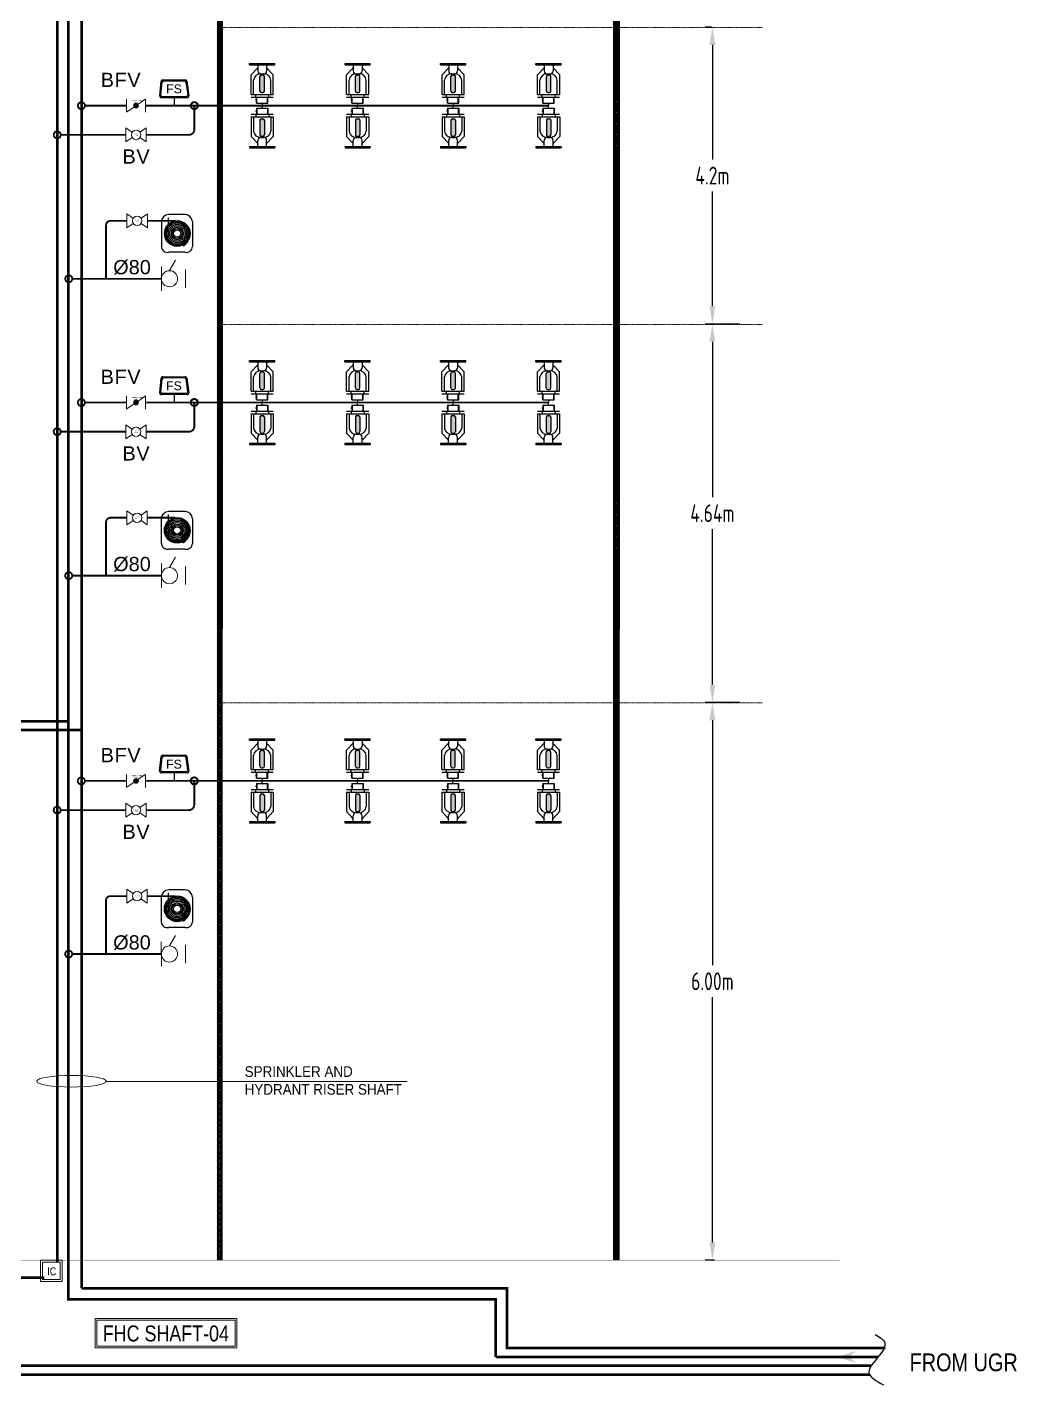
# Model space of a CAD drawing. Header units: millimetres. Extents: x -3573983 to -3087264, y -262072 to -30148.
# Drawn here: x -3142911 to -3087264, y -256244 to -179875 of the extents above; entities that cross this region are included whole.
import ezdxf

# ---------------------------------------------------------------- set-up
doc = ezdxf.new("R2010")
doc.units = ezdxf.units.MM
doc.header["$LTSCALE"] = 2
doc.header["$MEASUREMENT"] = 0
doc.header["$PDMODE"] = 3
doc.header["$PDSIZE"] = 300
doc.linetypes.add('( Hidden )', pattern=[0.375, 0.25, -0.125])
doc.linetypes.add('CONTINOUS', pattern=[0])
doc.layers.get('0').update_dxf_attribs({"color": 251})
for name, color, linetype in [('252', 250, 'Continuous'), ('3.First Floor Plan prot$0$Firepro-notes', 7, 'Continuous'), ('3.First Floor Plan prot$0$Firepro-valves', 7, 'Continuous'), ('A-DIM-GRID', 251, 'Continuous'), ('DETAILS', 222, 'Continuous'), ('HEAD', 1, 'Continuous'), ('McD-FIRE-FLOW SWITCH', 6, 'Continuous'), ('TXT', 110, 'Continuous')]:
    doc.layers.add(name, color=color, linetype=linetype)
for name, color, linetype, lineweight in [('MCD-FIRE-SANCTION', 7, 'Continuous', 9), ('TITLE', 7, 'Continuous', 20), ('WALL', 251, 'Continuous', 15)]:
    doc.layers.add(name, color=color, linetype=linetype, lineweight=lineweight)
doc.styles.add('3.First Floor Plan prot$0$FP-Text', font='arial.ttf', dxfattribs={"width": 0.9})
doc.styles.add('ARIAL', font='arial.ttf')
doc.styles.add('M-FIRE-TEXT DIM', font='isocp.shx', dxfattribs={"width": 0.8})
doc.styles.get("Standard").update_dxf_attribs({"font": 'arial.ttf'})
doc.dimstyles.new('M-FIRE-400', dxfattribs={"dimscale": 400, "dimtxt": 2.5, "dimasz": 2.5, "dimexe": 1, "dimexo": 0.8, "dimgap": 1, "dimtad": 1, "dimtih": 1, "dimtoh": 1, "dimdec": 0, "dimzin": 0, "dimdsep": 46, "dimtxsty": 'M-FIRE-TEXT DIM', "dimblk": 'ARCHTICK', "dimcen": 0, "dimdle": 1, "dimclrd": 9, "dimclre": 9, "dimclrt": 2, "dimadec": 0, "dimazin": 0, "dimtfac": 1, "dimtdec": 0, "dimtofl": 0, "dimtmove": 0, "dimatfit": 3, "dimfxl": 1, "dimtolj": 1, "dimtzin": 0, "dimarcsym": 0})

# ---------------------------------------------------------------- blocks, each defined once
blk = doc.blocks.new('3.First Floor Plan prot$0$Flow Switch')
at = {"layer": '3.First Floor Plan prot$0$Firepro-valves', "color": 6}
for p, q in [((150, 225), (377, 200)), ((123, 0), (0, 0)), ((123, -200), (123, 201)), ((138, -183), (138, 184)), ((165, 209), (363, 187)), ((385, 162), (385, -156)), ((399, 176), (399, -169)), ((378, -193), (151, -224)), ((363, -180), (166, -207))]:
    blk.add_line(p, q, dxfattribs=at)
for centre, major_axis, start_param, end_param in [((148, 201), (-24.6, 0), 4.602896, 6.283194), ((162, 184), (-24.6, 0), 4.602896, 6.283194), ((360, 162), (-24.6, 0), 3.141615, 4.602909), ((375, 176), (-24.6, 0), 3.141615, 4.602909), ((148, -200), (24.6, 0), 3.141552, 4.848919), ((162, -183), (-24.6, 0), 0.000067, 1.707435), ((360, -156), (24.6, 0), -1.434254, -0.000029), ((375, -169), (-24.6, 0), 1.707383, 3.141608)]:
    blk.add_ellipse(centre, major_axis=major_axis, ratio=1, start_param=start_param, end_param=end_param, dxfattribs=at)
at = {"layer": '3.First Floor Plan prot$0$Firepro-notes', "color": 5, "style": '3.First Floor Plan prot$0$FP-Text', "width": 1}
blk.add_text('FS', height=136.5, rotation=270, dxfattribs=at).set_placement((191, 126))
blk = doc.blocks.new('*U12')
at = {"linetype": 'Continuous'}
h = blk.add_hatch(color=256, dxfattribs=at)
h.dxf.hatch_style = 1
edge = h.paths.add_edge_path()
edge.add_arc((0, 0), 67.5, 0, 360)
for p, q in [((56, 38), (259, 178)), ((-259, -178), (-56, -38))]:
    blk.add_line(p, q)
for points in [[(-269, -185), (-269, 185)], [(269, 185), (269, -185)]]:
    blk.add_lwpolyline(points)
blk.add_circle((0, 0), 67.5, dxfattribs=at)
at = {"char_height": 32, "attachment_point": 1}
for s, width, insert in [('Butterfly - valve', 568.55, (-130, 162)), ('150mm', 43.73, (-78, 113))]:
    blk.add_mtext_dynamic_manual_height_columns(s, width=width, gutter_width=1, heights=[0], dxfattribs=dict(at, insert=insert))
blk = doc.blocks.new('*U14')
for p, q in [((-269, 185), (-102, 70)), ((102, 70), (269, 185)), ((-269, -185), (-102, -70)), ((102, -70), (269, -185))]:
    blk.add_line(p, q)
for points in [[(-269, -185), (-269, 185)], [(269, 185), (269, -185)]]:
    blk.add_lwpolyline(points)
blk.add_circle((0, 0), 124)
at = {"char_height": 21.15, "attachment_point": 1}
for s, width, insert in [('{\\fArial|b0|i0|c0|p34;Ball -valve}', 256.95, (-60, 31)), ('{\\fArial|b0|i0|c0|p34;20mm}', 43.73, (-40, -10))]:
    blk.add_mtext_dynamic_manual_height_columns(s, width=width, gutter_width=1, heights=[0], dxfattribs=dict(at, insert=insert))
blk = doc.blocks.new('FF CEILING')
at = {"layer": 'DETAILS', "linetype": 'CONTINOUS'}
h = blk.add_hatch(color=160, dxfattribs=at)
h.paths.add_polyline_path([(2119, -2755, -0.414214), (2208, -2666), (2246, -2666), (2246, -3659), (2208, -3659, -0.414214), (2119, -3570)])
h.paths.add_polyline_path([(2246, -2666), (2284, -2666, -0.414214), (2372, -2755), (2372, -3570, -0.414214), (2284, -3659), (2246, -3659)])
h = blk.add_hatch(color=160, dxfattribs=at)
h.paths.add_polyline_path([(7487, -2755, -0.414214), (7576, -2666), (7613, -2666), (7613, -3659), (7576, -3659, -0.414214), (7487, -3570)])
h.paths.add_polyline_path([(7613, -2666), (7651, -2666, -0.414214), (7740, -2755), (7740, -3570, -0.414214), (7651, -3659), (7613, -3659)])
h = blk.add_hatch(color=160, dxfattribs=at)
h.paths.add_polyline_path([(12854, -2755, -0.414214), (12943, -2666), (12981, -2666), (12981, -3659), (12943, -3659, -0.414214), (12854, -3570)])
h.paths.add_polyline_path([(12981, -2666), (13019, -2666, -0.414214), (13107, -2755), (13107, -3570, -0.414214), (13019, -3659), (12981, -3659)])
h = blk.add_hatch(color=160, dxfattribs=at)
h.paths.add_polyline_path([(18222, -2755, -0.414214), (18311, -2666), (18348, -2666), (18348, -3659), (18311, -3659, -0.414214), (18222, -3570)])
h.paths.add_polyline_path([(18348, -2666), (18386, -2666, -0.414214), (18475, -2755), (18475, -3570, -0.414214), (18386, -3659), (18348, -3659)])
h = blk.add_hatch(color=160, dxfattribs=at)
h.paths.add_polyline_path([(2119, -6029, 0.414214), (2208, -6118), (2246, -6118), (2246, -5125), (2208, -5125, 0.414214), (2119, -5214)])
h.paths.add_polyline_path([(2246, -6118), (2284, -6118, 0.414214), (2372, -6029), (2372, -5214, 0.414214), (2284, -5125), (2246, -5125)])
h = blk.add_hatch(color=160, dxfattribs=at)
h.paths.add_polyline_path([(7487, -6029, 0.414214), (7576, -6118), (7613, -6118), (7613, -5125), (7576, -5125, 0.414214), (7487, -5214)])
h.paths.add_polyline_path([(7613, -6118), (7651, -6118, 0.414214), (7740, -6029), (7740, -5214, 0.414214), (7651, -5125), (7613, -5125)])
h = blk.add_hatch(color=160, dxfattribs=at)
h.paths.add_polyline_path([(12854, -6029, 0.414214), (12943, -6118), (12981, -6118), (12981, -5125), (12943, -5125, 0.414214), (12854, -5214)])
h.paths.add_polyline_path([(12981, -6118), (13019, -6118, 0.414214), (13107, -6029), (13107, -5214, 0.414214), (13019, -5125), (12981, -5125)])
h = blk.add_hatch(color=160, dxfattribs=at)
h.paths.add_polyline_path([(18222, -6029, 0.414214), (18311, -6118), (18348, -6118), (18348, -5125), (18311, -5125, 0.414214), (18222, -5214)])
h.paths.add_polyline_path([(18348, -6118), (18386, -6118, 0.414214), (18475, -6029), (18475, -5214, 0.414214), (18386, -5125), (18348, -5125)])
at = {"layer": 'DETAILS', "color": 160, "linetype": 'CONTINOUS'}
for p, q in [((1535, -2102), (1535, -2026)), ((1535, -2026), (2957, -2026)), ((1535, -2102), (2957, -2102)), ((1580, -2102), (1580, -2026)), ((1603, -2102), (1603, -2026)), ((1996, -2267), (1621, -2665)), ((1676, -2102), (1676, -2026)), ((1698, -2102), (1698, -2026)), ((1771, -2102), (1771, -2026)), ((1794, -2102), (1794, -2026)), ((1866, -2102), (1866, -2026)), ((1889, -2102), (1889, -2026)), ((1936, -2102), (1936, -2026)), ((1959, -2102), (1959, -2026)), ((1996, -2102), (1996, -2433)), ((2031, -2102), (2031, -2026)), ((2054, -2102), (2054, -2026)), ((2126, -2102), (2126, -2026)), ((2149, -2102), (2149, -2026)), ((2222, -2102), (2222, -2026)), ((2245, -2102), (2245, -2026)), ((2317, -2102), (2317, -2026)), ((2340, -2102), (2340, -2026)), ((2412, -2102), (2412, -2026)), ((2435, -2102), (2435, -2026)), ((2496, -2102), (2496, -2433)), ((2496, -2267), (2871, -2665)), ((2508, -2102), (2508, -2026)), ((2530, -2102), (2530, -2026)), ((2603, -2102), (2603, -2026)), ((2626, -2102), (2626, -2026)), ((2698, -2102), (2698, -2026)), ((2721, -2102), (2721, -2026)), ((2793, -2102), (2793, -2026)), ((2816, -2102), (2816, -2026)), ((2889, -2102), (2889, -2026)), ((2911, -2102), (2911, -2026)), ((2957, -2102), (2957, -2026)), ((6902, -2102), (6902, -2026)), ((6902, -2026), (8325, -2026)), ((6902, -2102), (8325, -2102)), ((6948, -2102), (6948, -2026)), ((6971, -2102), (6971, -2026)), ((7363, -2267), (6988, -2665)), ((7043, -2102), (7043, -2026)), ((7066, -2102), (7066, -2026)), ((7138, -2102), (7138, -2026)), ((7161, -2102), (7161, -2026)), ((7234, -2102), (7234, -2026)), ((7256, -2102), (7256, -2026)), ((7303, -2102), (7303, -2026)), ((7326, -2102), (7326, -2026)), ((7363, -2102), (7363, -2433)), ((7399, -2102), (7399, -2026)), ((7422, -2102), (7422, -2026)), ((7494, -2102), (7494, -2026)), ((7517, -2102), (7517, -2026)), ((7589, -2102), (7589, -2026)), ((7612, -2102), (7612, -2026)), ((7684, -2102), (7684, -2026)), ((7707, -2102), (7707, -2026)), ((7780, -2102), (7780, -2026)), ((7803, -2102), (7803, -2026)), ((7863, -2102), (7863, -2433)), ((7863, -2267), (8238, -2665)), ((7875, -2102), (7875, -2026)), ((7898, -2102), (7898, -2026)), ((7970, -2102), (7970, -2026)), ((7993, -2102), (7993, -2026)), ((8066, -2102), (8066, -2026)), ((8088, -2102), (8088, -2026)), ((8161, -2102), (8161, -2026)), ((8184, -2102), (8184, -2026)), ((8256, -2102), (8256, -2026)), ((8279, -2102), (8279, -2026)), ((8325, -2102), (8325, -2026)), ((12270, -2102), (12270, -2026)), ((12270, -2026), (13692, -2026)), ((12270, -2102), (13692, -2102)), ((12315, -2102), (12315, -2026)), ((12338, -2102), (12338, -2026)), ((12731, -2267), (12356, -2665)), ((12411, -2102), (12411, -2026)), ((12433, -2102), (12433, -2026)), ((12506, -2102), (12506, -2026)), ((12529, -2102), (12529, -2026)), ((12601, -2102), (12601, -2026)), ((12624, -2102), (12624, -2026)), ((12671, -2102), (12671, -2026)), ((12694, -2102), (12694, -2026)), ((12731, -2102), (12731, -2433)), ((12766, -2102), (12766, -2026)), ((12789, -2102), (12789, -2026)), ((12861, -2102), (12861, -2026)), ((12884, -2102), (12884, -2026)), ((12957, -2102), (12957, -2026)), ((12980, -2102), (12980, -2026)), ((13052, -2102), (13052, -2026)), ((13075, -2102), (13075, -2026)), ((13147, -2102), (13147, -2026)), ((13170, -2102), (13170, -2026)), ((13231, -2102), (13231, -2433)), ((13231, -2267), (13606, -2665)), ((13243, -2102), (13243, -2026)), ((13265, -2102), (13265, -2026)), ((13338, -2102), (13338, -2026)), ((13361, -2102), (13361, -2026)), ((13433, -2102), (13433, -2026)), ((13456, -2102), (13456, -2026)), ((13528, -2102), (13528, -2026)), ((13551, -2102), (13551, -2026)), ((13624, -2102), (13624, -2026)), ((13646, -2102), (13646, -2026)), ((13692, -2102), (13692, -2026)), ((17637, -2102), (17637, -2026)), ((17637, -2026), (19060, -2026)), ((17637, -2102), (19060, -2102)), ((17683, -2102), (17683, -2026)), ((17706, -2102), (17706, -2026)), ((18098, -2267), (17723, -2665)), ((17778, -2102), (17778, -2026)), ((17801, -2102), (17801, -2026)), ((17873, -2102), (17873, -2026)), ((17896, -2102), (17896, -2026)), ((17969, -2102), (17969, -2026)), ((17991, -2102), (17991, -2026)), ((18038, -2102), (18038, -2026)), ((18061, -2102), (18061, -2026)), ((18098, -2102), (18098, -2433)), ((18134, -2102), (18134, -2026)), ((18157, -2102), (18157, -2026)), ((18229, -2102), (18229, -2026)), ((18252, -2102), (18252, -2026)), ((18324, -2102), (18324, -2026)), ((18347, -2102), (18347, -2026)), ((18419, -2102), (18419, -2026)), ((18442, -2102), (18442, -2026)), ((18515, -2102), (18515, -2026)), ((18538, -2102), (18538, -2026)), ((18598, -2102), (18598, -2433)), ((18598, -2267), (18973, -2665)), ((18610, -2102), (18610, -2026)), ((18633, -2102), (18633, -2026)), ((18705, -2102), (18705, -2026)), ((18728, -2102), (18728, -2026)), ((18801, -2102), (18801, -2026)), ((18823, -2102), (18823, -2026)), ((18896, -2102), (18896, -2026)), ((18919, -2102), (18919, -2026)), ((18991, -2102), (18991, -2026)), ((19014, -2102), (19014, -2026)), ((19060, -2102), (19060, -2026)), ((1621, -3758), (1621, -2665)), ((1762, -3758), (1762, -2953)), ((2119, -3570), (2119, -2755)), ((2165, -2677), (2165, -2610)), ((2173, -2610), (2319, -2610)), ((2208, -2666), (2284, -2666)), ((2327, -2677), (2327, -2610)), ((2372, -3570), (2372, -2755)), ((2729, -3758), (2729, -2953)), ((2871, -3758), (2871, -2665)), ((6988, -3758), (6988, -2665)), ((7130, -3758), (7130, -2953)), ((7487, -3570), (7487, -2755)), ((7533, -2677), (7533, -2610)), ((7540, -2610), (7686, -2610)), ((7576, -2666), (7651, -2666)), ((7694, -2677), (7694, -2610)), ((7740, -3570), (7740, -2755)), ((8097, -3758), (8097, -2953)), ((8238, -3758), (8238, -2665)), ((12356, -3758), (12356, -2665)), ((12497, -3758), (12497, -2953)), ((12854, -3570), (12854, -2755)), ((12900, -2677), (12900, -2610)), ((12908, -2610), (13054, -2610)), ((12943, -2666), (13019, -2666)), ((13062, -2677), (13062, -2610)), ((13107, -3570), (13107, -2755)), ((13464, -3758), (13464, -2953)), ((13606, -3758), (13606, -2665)), ((17723, -3758), (17723, -2665)), ((17865, -3758), (17865, -2953)), ((18222, -3570), (18222, -2755)), ((18268, -2677), (18268, -2610)), ((18275, -2610), (18421, -2610)), ((18311, -2666), (18386, -2666)), ((18429, -2677), (18429, -2610)), ((18475, -3570), (18475, -2755)), ((18832, -3758), (18832, -2953)), ((18973, -3758), (18973, -2665)), ((1621, -3758), (2871, -3758)), ((1881, -3908), (1881, -3758)), ((2208, -3659), (2284, -3659)), ((2611, -3908), (2611, -3758)), ((6988, -3758), (8238, -3758)), ((7248, -3908), (7248, -3758)), ((7576, -3659), (7651, -3659)), ((7978, -3908), (7978, -3758)), ((12356, -3758), (13606, -3758)), ((12616, -3908), (12616, -3758)), ((12943, -3659), (13019, -3659)), ((13346, -3908), (13346, -3758)), ((17723, -3758), (18973, -3758)), ((17983, -3908), (17983, -3758)), ((18311, -3659), (18386, -3659)), ((18713, -3908), (18713, -3758)), ((1621, -3908), (2867, -3908)), ((1840, -3908), (2648, -3908)), ((1923, -4081), (1869, -4081)), ((1923, -4246), (1923, -3908)), ((1923, -4246), (2560, -4246)), ((1923, -4538), (2560, -4538)), ((1923, -4538), (1923, -4876)), ((1946, -4246), (1946, -3908)), ((1946, -4538), (1946, -4876)), ((2241, -4246), (2241, -4383)), ((2241, -4538), (2241, -4401)), ((2537, -4246), (2537, -3908)), ((2537, -4538), (2537, -4876)), ((2560, -4246), (2560, -3908)), ((2560, -4538), (2560, -4876)), ((6988, -3908), (8235, -3908)), ((7207, -3908), (8016, -3908)), ((7290, -4081), (7237, -4081)), ((7290, -4246), (7290, -3908)), ((7290, -4246), (7928, -4246)), ((7290, -4538), (7928, -4538)), ((7290, -4538), (7290, -4876)), ((7313, -4246), (7313, -3908)), ((7313, -4538), (7313, -4876)), ((7609, -4246), (7609, -4383)), ((7609, -4538), (7609, -4401)), ((7905, -4246), (7905, -3908)), ((7905, -4538), (7905, -4876)), ((7928, -4246), (7928, -3908)), ((7928, -4538), (7928, -4876)), ((12356, -3908), (13602, -3908)), ((12575, -3908), (13383, -3908)), ((12658, -4081), (12604, -4081)), ((12658, -4246), (12658, -3908)), ((12658, -4246), (13295, -4246)), ((12658, -4538), (13295, -4538)), ((12658, -4538), (12658, -4876)), ((12681, -4246), (12681, -3908)), ((12681, -4538), (12681, -4876)), ((12976, -4246), (12976, -4383)), ((12976, -4538), (12976, -4401)), ((13272, -4246), (13272, -3908)), ((13272, -4538), (13272, -4876)), ((13295, -4246), (13295, -3908)), ((13295, -4538), (13295, -4876)), ((17723, -3908), (18970, -3908)), ((17942, -3908), (18751, -3908)), ((18025, -4081), (17972, -4081)), ((18025, -4246), (18025, -3908)), ((18025, -4246), (18663, -4246)), ((18025, -4538), (18663, -4538)), ((18025, -4538), (18025, -4876)), ((18048, -4246), (18048, -3908)), ((18048, -4538), (18048, -4876)), ((18344, -4246), (18344, -4392)), ((18344, -4538), (18344, -4392)), ((18640, -4246), (18640, -3908)), ((18640, -4538), (18640, -4876)), ((18663, -4246), (18663, -3908)), ((18663, -4538), (18663, -4876)), ((1621, -4876), (2867, -4876)), ((1621, -5026), (1621, -6120)), ((1621, -5026), (2871, -5026)), ((1762, -5026), (1762, -5831)), ((1840, -4876), (2648, -4876)), ((1923, -4703), (1869, -4703)), ((1881, -4876), (1881, -5026)), ((2119, -5214), (2119, -6029)), ((2208, -5125), (2284, -5125)), ((2372, -5214), (2372, -6029)), ((2611, -4876), (2611, -5026)), ((2729, -5026), (2729, -5831)), ((2871, -5026), (2871, -6120)), ((6988, -4876), (8235, -4876)), ((6988, -5026), (6988, -6120)), ((6988, -5026), (8238, -5026)), ((7130, -5026), (7130, -5831)), ((7207, -4876), (8016, -4876)), ((7290, -4703), (7237, -4703)), ((7248, -4876), (7248, -5026)), ((7487, -5214), (7487, -6029)), ((7576, -5125), (7651, -5125)), ((7740, -5214), (7740, -6029)), ((7978, -4876), (7978, -5026)), ((8097, -5026), (8097, -5831)), ((8238, -5026), (8238, -6120)), ((12356, -4876), (13602, -4876)), ((12356, -5026), (12356, -6120)), ((12356, -5026), (13606, -5026)), ((12497, -5026), (12497, -5831)), ((12575, -4876), (13383, -4876)), ((12658, -4703), (12604, -4703)), ((12616, -4876), (12616, -5026)), ((12854, -5214), (12854, -6029)), ((12943, -5125), (13019, -5125)), ((13107, -5214), (13107, -6029)), ((13346, -4876), (13346, -5026)), ((13464, -5026), (13464, -5831)), ((13606, -5026), (13606, -6120)), ((17723, -4876), (18970, -4876)), ((17723, -5026), (17723, -6120)), ((17723, -5026), (18973, -5026)), ((17865, -5026), (17865, -5831)), ((17942, -4876), (18751, -4876)), ((18025, -4703), (17972, -4703)), ((17983, -4876), (17983, -5026)), ((18222, -5214), (18222, -6029)), ((18311, -5125), (18386, -5125)), ((18475, -5214), (18475, -6029)), ((18713, -4876), (18713, -5026)), ((18832, -5026), (18832, -5831)), ((18973, -5026), (18973, -6120)), ((2165, -6107), (2165, -6174)), ((2327, -6107), (2327, -6174)), ((7533, -6107), (7533, -6174)), ((7694, -6107), (7694, -6174)), ((12900, -6107), (12900, -6174)), ((13062, -6107), (13062, -6174)), ((18268, -6107), (18268, -6174)), ((18429, -6107), (18429, -6174)), ((1535, -6682), (1535, -6758)), ((1535, -6682), (2957, -6682)), ((1535, -6758), (2957, -6758)), ((1580, -6682), (1580, -6758)), ((1603, -6682), (1603, -6758)), ((1996, -6517), (1621, -6120)), ((1676, -6682), (1676, -6758)), ((1698, -6682), (1698, -6758)), ((1771, -6682), (1771, -6758)), ((1794, -6682), (1794, -6758)), ((1866, -6682), (1866, -6758)), ((1889, -6682), (1889, -6758)), ((1936, -6682), (1936, -6758)), ((1959, -6682), (1959, -6758)), ((1996, -6682), (1996, -6351)), ((2031, -6682), (2031, -6758)), ((2054, -6682), (2054, -6758)), ((2126, -6682), (2126, -6758)), ((2149, -6682), (2149, -6758)), ((2173, -6174), (2319, -6174)), ((2208, -6118), (2284, -6118)), ((2222, -6682), (2222, -6758)), ((2245, -6682), (2245, -6758)), ((2317, -6682), (2317, -6758)), ((2340, -6682), (2340, -6758)), ((2412, -6682), (2412, -6758)), ((2435, -6682), (2435, -6758)), ((2496, -6517), (2871, -6120)), ((2496, -6682), (2496, -6351)), ((2508, -6682), (2508, -6758)), ((2530, -6682), (2530, -6758)), ((2603, -6682), (2603, -6758)), ((2626, -6682), (2626, -6758)), ((2698, -6682), (2698, -6758)), ((2721, -6682), (2721, -6758)), ((2793, -6682), (2793, -6758)), ((2816, -6682), (2816, -6758)), ((2889, -6682), (2889, -6758)), ((2911, -6682), (2911, -6758)), ((2957, -6682), (2957, -6758)), ((6902, -6682), (6902, -6758)), ((6902, -6682), (8325, -6682)), ((6902, -6758), (8325, -6758)), ((6948, -6682), (6948, -6758)), ((6971, -6682), (6971, -6758)), ((7363, -6517), (6988, -6120)), ((7043, -6682), (7043, -6758)), ((7066, -6682), (7066, -6758)), ((7138, -6682), (7138, -6758)), ((7161, -6682), (7161, -6758)), ((7234, -6682), (7234, -6758)), ((7256, -6682), (7256, -6758)), ((7303, -6682), (7303, -6758)), ((7326, -6682), (7326, -6758)), ((7363, -6682), (7363, -6351)), ((7399, -6682), (7399, -6758)), ((7422, -6682), (7422, -6758)), ((7494, -6682), (7494, -6758)), ((7517, -6682), (7517, -6758)), ((7540, -6174), (7686, -6174)), ((7576, -6118), (7651, -6118)), ((7589, -6682), (7589, -6758)), ((7612, -6682), (7612, -6758)), ((7684, -6682), (7684, -6758)), ((7707, -6682), (7707, -6758)), ((7780, -6682), (7780, -6758)), ((7803, -6682), (7803, -6758)), ((7863, -6517), (8238, -6120)), ((7863, -6682), (7863, -6351)), ((7875, -6682), (7875, -6758)), ((7898, -6682), (7898, -6758)), ((7970, -6682), (7970, -6758)), ((7993, -6682), (7993, -6758)), ((8066, -6682), (8066, -6758)), ((8088, -6682), (8088, -6758)), ((8161, -6682), (8161, -6758)), ((8184, -6682), (8184, -6758)), ((8256, -6682), (8256, -6758)), ((8279, -6682), (8279, -6758)), ((8325, -6682), (8325, -6758)), ((12270, -6682), (12270, -6758)), ((12270, -6682), (13692, -6682)), ((12270, -6758), (13692, -6758)), ((12315, -6682), (12315, -6758)), ((12338, -6682), (12338, -6758)), ((12731, -6517), (12356, -6120)), ((12411, -6682), (12411, -6758)), ((12433, -6682), (12433, -6758)), ((12506, -6682), (12506, -6758)), ((12529, -6682), (12529, -6758)), ((12601, -6682), (12601, -6758)), ((12624, -6682), (12624, -6758)), ((12671, -6682), (12671, -6758)), ((12694, -6682), (12694, -6758)), ((12731, -6682), (12731, -6351)), ((12766, -6682), (12766, -6758)), ((12789, -6682), (12789, -6758)), ((12861, -6682), (12861, -6758)), ((12884, -6682), (12884, -6758)), ((12908, -6174), (13054, -6174)), ((12943, -6118), (13019, -6118)), ((12957, -6682), (12957, -6758)), ((12980, -6682), (12980, -6758)), ((13052, -6682), (13052, -6758)), ((13075, -6682), (13075, -6758)), ((13147, -6682), (13147, -6758)), ((13170, -6682), (13170, -6758)), ((13231, -6517), (13606, -6120)), ((13231, -6682), (13231, -6351)), ((13243, -6682), (13243, -6758)), ((13265, -6682), (13265, -6758)), ((13338, -6682), (13338, -6758)), ((13361, -6682), (13361, -6758)), ((13433, -6682), (13433, -6758)), ((13456, -6682), (13456, -6758)), ((13528, -6682), (13528, -6758)), ((13551, -6682), (13551, -6758)), ((13624, -6682), (13624, -6758)), ((13646, -6682), (13646, -6758)), ((13692, -6682), (13692, -6758)), ((17637, -6682), (17637, -6758)), ((17637, -6682), (19060, -6682)), ((17637, -6758), (19060, -6758)), ((17683, -6682), (17683, -6758)), ((17706, -6682), (17706, -6758)), ((18098, -6517), (17723, -6120)), ((17778, -6682), (17778, -6758)), ((17801, -6682), (17801, -6758)), ((17873, -6682), (17873, -6758)), ((17896, -6682), (17896, -6758)), ((17969, -6682), (17969, -6758)), ((17991, -6682), (17991, -6758)), ((18038, -6682), (18038, -6758)), ((18061, -6682), (18061, -6758)), ((18098, -6682), (18098, -6351)), ((18134, -6682), (18134, -6758)), ((18157, -6682), (18157, -6758)), ((18229, -6682), (18229, -6758)), ((18252, -6682), (18252, -6758)), ((18275, -6174), (18421, -6174)), ((18311, -6118), (18386, -6118)), ((18324, -6682), (18324, -6758)), ((18347, -6682), (18347, -6758)), ((18419, -6682), (18419, -6758)), ((18442, -6682), (18442, -6758)), ((18515, -6682), (18515, -6758)), ((18538, -6682), (18538, -6758)), ((18598, -6517), (18973, -6120)), ((18598, -6682), (18598, -6351)), ((18610, -6682), (18610, -6758)), ((18633, -6682), (18633, -6758)), ((18705, -6682), (18705, -6758)), ((18728, -6682), (18728, -6758)), ((18801, -6682), (18801, -6758)), ((18823, -6682), (18823, -6758)), ((18896, -6682), (18896, -6758)), ((18919, -6682), (18919, -6758)), ((18991, -6682), (18991, -6758)), ((19014, -6682), (19014, -6758)), ((19060, -6682), (19060, -6758))]:
    blk.add_line(p, q, dxfattribs=at)
at = {"layer": 'DETAILS', "linetype": 'CONTINOUS', "const_width": 100}
blk.add_lwpolyline([(-1570, -4392), (-1570, -5732, -0.414214), (-1870, -6032), (-4275, -6032)], format="xyb", dxfattribs=at)
blk.add_lwpolyline([(-5419, -6032), (-9122, -6032)], dxfattribs=at)
at = {"layer": 'DETAILS', "color": 160, "linetype": 'CONTINOUS'}
for centre, radius, start, end in [((2145, -2994), 385, 86.99962, 173.90776), ((2173, -2433), 177, 180, 270), ((2208, -2755), 88.6, 90, 180), ((2284, -2755), 88.6, 0, 90), ((2319, -2433), 177, 270, 0), ((2347, -2994), 385, 6.09224, 93.00038), ((7513, -2994), 385, 86.99962, 173.90776), ((7540, -2433), 177, 180, 270), ((7576, -2755), 88.6, 90, 180), ((7651, -2755), 88.6, 0, 90), ((7686, -2433), 177, 270, 0), ((7714, -2994), 385, 6.09224, 93.00038), ((12880, -2994), 385, 86.99962, 173.90776), ((12908, -2433), 177, 180, 270), ((12943, -2755), 88.6, 90, 180), ((13019, -2755), 88.6, 0, 90), ((13054, -2433), 177, 270, 0), ((13082, -2994), 385, 6.09224, 93.00038), ((18248, -2994), 385, 86.99962, 173.90776), ((18275, -2433), 177, 180, 270), ((18311, -2755), 88.6, 90, 180), ((18386, -2755), 88.6, 0, 90), ((18421, -2433), 177, 270, 0), ((18449, -2994), 385, 6.09224, 93.00038), ((2208, -3570), 88.6, 180, 270), ((2284, -3570), 88.6, 270, 0), ((7576, -3570), 88.6, 180, 270), ((7651, -3570), 88.6, 270, 0), ((12943, -3570), 88.6, 180, 270), ((13019, -3570), 88.6, 270, 0), ((18311, -3570), 88.6, 180, 270), ((18386, -3570), 88.6, 270, 0), ((2208, -5214), 88.6, 90, 180), ((2284, -5214), 88.6, 0, 90), ((7576, -5214), 88.6, 90, 180), ((7651, -5214), 88.6, 0, 90), ((12943, -5214), 88.6, 90, 180), ((13019, -5214), 88.6, 0, 90), ((18311, -5214), 88.6, 90, 180), ((18386, -5214), 88.6, 0, 90), ((2145, -5790), 385, 186.09224, 273.00038), ((2208, -6029), 88.6, 180, 270), ((2284, -6029), 88.6, 270, 0), ((2347, -5790), 385, 266.99962, 353.90776), ((7513, -5790), 385, 186.09224, 273.00038), ((7576, -6029), 88.6, 180, 270), ((7651, -6029), 88.6, 270, 0), ((7714, -5790), 385, 266.99962, 353.90776), ((12880, -5790), 385, 186.09224, 273.00038), ((12943, -6029), 88.6, 180, 270), ((13019, -6029), 88.6, 270, 0), ((13082, -5790), 385, 266.99962, 353.90776), ((18248, -5790), 385, 186.09224, 273.00038), ((18311, -6029), 88.6, 180, 270), ((18386, -6029), 88.6, 270, 0), ((18449, -5790), 385, 266.99962, 353.90776), ((2173, -6351), 177, 90, 180), ((2319, -6351), 177, 0, 90), ((7540, -6351), 177, 90, 180), ((7686, -6351), 177, 0, 90), ((12908, -6351), 177, 90, 180), ((13054, -6351), 177, 0, 90), ((18275, -6351), 177, 90, 180), ((18421, -6351), 177, 0, 90)]:
    blk.add_arc(centre, radius, start, end, dxfattribs=at)
at = {"layer": 'HEAD', "color": 151, "linetype": 'CONTINOUS', "ltscale": 5}
for points, const_width in [([(-8117, -4392, 1), (-7723, -4392, 1)], 100), ([(-1767, -4392, 1), (-1374, -4392, 1)], 112), ([(-9476, -6032, 1), (-9082, -6032, 1)], 100)]:
    blk.add_lwpolyline(points, format="xyb", close=True, dxfattribs=dict(at, const_width=const_width))
at = {"layer": 'HEAD', "color": 151, "linetype": 'CONTINOUS', "ltscale": 5, "const_width": 100}
for points in [[(-7757, -4392), (-5384, -4392)], [(-4310, -4392), (18344, -4392)]]:
    blk.add_lwpolyline(points, dxfattribs=at)
at = {"layer": 'McD-FIRE-FLOW SWITCH', "color": 7, "extrusion": (-1.38383e-08, -5.65664e-09, 1), "xscale": 3.642574231388976, "yscale": 3.642574231388976, "zscale": 3.642574231388976, "rotation": 89.9999994967147}
blk.add_blockref('3.First Floor Plan prot$0$Flow Switch', (-2698, -4392, 0), dxfattribs=at)
at = {"layer": 'TITLE', "color": 7, "linetype": 'CONTINOUS'}
for name, p, xscale, yscale, zscale in [('*U12', (-4847, -4392), 2, 2, 2), ('*U14', (-4847, -6032), 2.128235619209459, 2.128235619209459, 2.128235619209459)]:
    blk.add_blockref(name, p, dxfattribs=dict(at, xscale=xscale, yscale=yscale, zscale=zscale))
at = {"layer": 'TITLE', "color": 7, "linetype": 'CONTINOUS', "char_height": 800, "width": 18085.37, "attachment_point": 1, "style": 'ARIAL'}
for s, insert in [('{\\T1.05;BFV}', (-6835, -2542)), ('{\\T1.05;BV}', (-5609, -6853))]:
    blk.add_mtext(s, dxfattribs=dict(at, insert=insert))
blk = doc.blocks.new('*U19')
at = {"color": 6, "linetype": 'CONTINOUS'}
for p, q in [((5665, 460), (6008, 1048)), ((5208, 681), (5212, -681)), ((6570, 515), (6573, -506))]:
    blk.add_line(p, q, dxfattribs=at)
blk.add_circle((5664, 1), 454, dxfattribs=at)
at = {"layer": 'DETAILS', "linetype": 'CONTINOUS'}
for p, q in [((5207, 3194), (5207, 1815)), ((6542, 3609), (5622, 3609)), ((6957, 3194), (6957, 1815)), ((6542, 1491), (5622, 1491))]:
    blk.add_line(p, q, dxfattribs=at)
at = {"layer": 'DETAILS', "color": 8, "linetype": 'CONTINOUS'}
for p, q in [((6628, 2164), (6423, 1908)), ((6686, 2118), (6480, 1862))]:
    blk.add_line(p, q, dxfattribs=at)
for radius in [722, 662, 596, 516, 437, 351, 278, 205]:
    blk.add_circle((6100, 2546), radius, dxfattribs=at)
at = {"layer": 'DETAILS', "linetype": 'CONTINOUS'}
for centre, radius, start, end in [((5622, 3194), 415, 90, 180), ((6542, 3194), 415, 0, 90), ((5553, 1830), 346, 182.44933, 281.58021), ((6611, 1830), 346, 258.41979, 357.55067)]:
    blk.add_arc(centre, radius, start, end, dxfattribs=at)
at = {"layer": 'DETAILS', "color": 8, "linetype": 'CONTINOUS'}
for centre, radius, start, end in [((6464, 1900), 41.6, 168.64649, 293.92196), ((6653, 2057), 37.6, 331.78778, 130.78068)]:
    blk.add_arc(centre, radius, start, end, dxfattribs=at)
at = {"layer": 'HEAD', "linetype": 'CONTINOUS', "ltscale": 3}
blk.add_line((5590, 3434), (5590, 3084), dxfattribs=at)
at = {"layer": 'HEAD', "linetype": 'CONTINOUS', "ltscale": 3, "const_width": 100}
blk.add_lwpolyline([(3275, 3259), (2347, 3259, 0.414214), (2097, 3009), (2097, 0)], format="xyb", dxfattribs=at)
for points in [[(4419, 3259), (6002, 3259)], [(197, 0), (5210, 0)]]:
    blk.add_lwpolyline(points, dxfattribs=at)
blk.add_lwpolyline([(-197, 0, 1), (197, 0, 1)], format="xyb", close=True, dxfattribs=at)
at = {"layer": 'TITLE', "color": 7, "linetype": 'CONTINOUS', "xscale": 2.128235619209459, "yscale": 2.128235619209459, "zscale": 2.128235619209459}
blk.add_blockref('*U14', (3847, 3259), dxfattribs=at)
at = {"layer": 'TITLE', "color": 7, "linetype": 'Continuous', "style": 'ARIAL'}
blk.add_text('Ø80', height=800, dxfattribs=at).set_placement((2501, 254))
blk = doc.blocks.new('*D35')
at = {"layer": 'A-DIM-GRID', "color": 9, "linetype": 'Continuous', "lineweight": -2, "transparency": 16777216}
for p, q in [((-3104261, -217858), (-3104781, -217858)), ((-3104381, -218858), (-3104381, -232643)), ((-3104381, -248228), (-3104381, -234443)), ((-3104261, -249228), (-3104781, -249228))]:
    blk.add_line(p, q, dxfattribs=at)
at = {"layer": 'A-DIM-GRID', "color": 9, "linetype": 'Continuous', "transparency": 16777216}
for points in [[(-3104215, -218858), (-3104548, -218858), (-3104381, -217858)], [(-3104548, -248228), (-3104215, -248228), (-3104381, -249228)]]:
    blk.add_solid(points, dxfattribs=at)
at = {"layer": 'Defpoints', "color": 0, "linetype": 'Continuous', "transparency": 16777216}
for p in [(-3103941, -217858), (-3104381, -249228), (-3103941, -249228)]:
    blk.add_point(p, dxfattribs=at)
at = {"layer": 'A-DIM-GRID', "color": 2, "linetype": 'Continuous', "transparency": 16777216, "insert": (-3104381, -233543), "char_height": 1000, "attachment_point": 5, "style": 'M-FIRE-TEXT DIM'}
blk.add_mtext('\\A1;6.00m', dxfattribs=at)
blk = doc.blocks.new('*D36')
at = {"layer": 'A-DIM-GRID', "color": 9, "linetype": 'Continuous', "lineweight": -2, "transparency": 16777216}
for p, q in [((-3102837, -196574), (-3104781, -196574)), ((-3104381, -197574), (-3104381, -206316)), ((-3104381, -216858), (-3104381, -208116)), ((-3102837, -217858), (-3104781, -217858))]:
    blk.add_line(p, q, dxfattribs=at)
at = {"layer": 'A-DIM-GRID', "color": 9, "linetype": 'Continuous', "transparency": 16777216}
for points in [[(-3104215, -197574), (-3104548, -197574), (-3104381, -196574)], [(-3104548, -216858), (-3104215, -216858), (-3104381, -217858)]]:
    blk.add_solid(points, dxfattribs=at)
at = {"layer": 'Defpoints', "color": 0, "linetype": 'Continuous', "transparency": 16777216}
for p in [(-3104381, -196574), (-3102517, -196574), (-3102517, -217858)]:
    blk.add_point(p, dxfattribs=at)
at = {"layer": 'A-DIM-GRID', "color": 2, "linetype": 'Continuous', "transparency": 16777216, "insert": (-3104381, -207216), "char_height": 1000, "attachment_point": 5, "style": 'M-FIRE-TEXT DIM'}
blk.add_mtext('\\A1;4.64m', dxfattribs=at)
blk = doc.blocks.new('*D37')
at = {"layer": 'A-DIM-GRID', "color": 9, "linetype": 'Continuous', "lineweight": -2, "transparency": 16777216}
for p, q in [((-3104437, -179875), (-3104781, -179875)), ((-3104381, -180875), (-3104381, -187325)), ((-3104381, -195574), (-3104381, -189125)), ((-3104437, -196574), (-3104781, -196574))]:
    blk.add_line(p, q, dxfattribs=at)
at = {"layer": 'A-DIM-GRID', "color": 9, "linetype": 'Continuous', "transparency": 16777216}
for points in [[(-3104215, -180875), (-3104548, -180875), (-3104381, -179875)], [(-3104548, -195574), (-3104215, -195574), (-3104381, -196574)]]:
    blk.add_solid(points, dxfattribs=at)
at = {"layer": 'Defpoints', "color": 0, "linetype": 'Continuous', "transparency": 16777216}
for p in [(-3104381, -179875), (-3104117, -179875), (-3104117, -196574)]:
    blk.add_point(p, dxfattribs=at)
at = {"layer": 'A-DIM-GRID', "color": 2, "linetype": 'Continuous', "transparency": 16777216, "insert": (-3104381, -188225), "char_height": 1000, "attachment_point": 5, "style": 'M-FIRE-TEXT DIM'}
blk.add_mtext('\\A1;4.2m', dxfattribs=at)

msp = doc.modelspace()

# ---------------------------------------------------------------- hatches: boundary and pattern name
at = {"layer": '252', "linetype": 'CONTINOUS'}
msp.add_hatch(color=0, dxfattribs=at).paths.add_polyline_path([(-3096317.6, -254326.4), (-3096690.3, -254671), (-3096317.6, -255015.5), (-3097342.9, -254671)])
at = {"layer": 'WALL', "linetype": 'CONTINOUS'}
h = msp.add_hatch(dxfattribs=at)
h.set_pattern_fill('ANSI31', color=8, scale=500)
h.set_pattern_definition([(45, (-6174719.845, 2819745.44), (-44.1941738, 44.1941738), [])])
h.paths.add_polyline_path([(-3131927, -104951.4), (-3132218.8, -104951.4), (-3132218.8, -249224.3), (-3131949.7, -249231.4)])
h = msp.add_hatch(dxfattribs=at)
h.set_pattern_fill('ANSI31', color=8, scale=500)
h.set_pattern_definition([(45, (-6152388.095, 2819754.9), (-44.1941738, 44.1941738), [])])
h.paths.add_polyline_path([(-3109595.2, -104951.4), (-3109927, -104951.4), (-3109949.7, -249227.8), (-3109618, -249227.9)])

# ---------------------------------------------------------------- linework, layer by layer
at = {"layer": 'DETAILS', "color": 5, "linetype": 'CONTINOUS', "const_width": 150}
for points in [[(-3141204.7, -107285.5), (-3141223.3, -249337.9)], [(-3141939.7, -250215.9), (-3144068.7, -250215.9)]]:
    msp.add_lwpolyline(points, dxfattribs=at)
at = {"layer": 'HEAD', "linetype": 'CONTINOUS', "ltscale": 3, "const_width": 150}
for points in [[(-3140578, -107285.5), (-3140595.3, -251440.8), (-3116573.2, -251440.8), (-3116573.2, -254672.5)], [(-3140592.9, -218918.1), (-3276451.6, -218911.5)], [(-3095065, -254672.5), (-3116573.2, -254672.5)], [(-3272957.7, -255666), (-3272957.7, -255166), (-3095461.4, -255172.5)], [(-3095541.1, -255672.5), (-3272957.7, -255666)]]:
    msp.add_lwpolyline(points, dxfattribs=at)
at = {"layer": 'HEAD', "color": 151, "linetype": 'CONTINOUS', "ltscale": 5, "const_width": 150}
for points in [[(-3139855.1, -250814.2), (-3139837.3, -107285.5)], [(-3139852.6, -219404.1), (-3275711.3, -219397.5)], [(-3139855.1, -250814.2), (-3115938.5, -250814), (-3115938.5, -254172.5), (-3094663.7, -254172.5)]]:
    msp.add_lwpolyline(points, dxfattribs=at)
at = {"layer": 'MCD-FIRE-SANCTION', "linetype": 'Continuous'}
msp.add_lwpolyline([(-3138460.9, -239176.5), (-3121541.5, -239176.5)], dxfattribs=at)
for points in [[(-3140936.7, -249227.9), (-3142153.7, -249227.9), (-3142153.7, -250429.9), (-3140936.7, -250429.9)], [(-3141046.7, -249337.9), (-3142043.7, -249337.9), (-3142043.7, -250319.9), (-3141046.7, -250319.9)]]:
    msp.add_lwpolyline(points, close=True, dxfattribs=at)
msp.add_ellipse((-3140412.5, -239167.6), major_axis=(1952.3, -0.2), ratio=0.168027, dxfattribs=at)
at = {"layer": 'TITLE', "color": 20, "linetype": 'CONTINOUS'}
for points in [[(-3139085.6, -252512), (-3131130.8, -252512), (-3131130.8, -254159.6), (-3139085.6, -254159.6)], [(-3138995.6, -252602), (-3131220.8, -252602), (-3131220.8, -254069.6), (-3138995.6, -254069.6)]]:
    msp.add_lwpolyline(points, close=True, dxfattribs=at)
at = {"layer": 'TXT', "linetype": 'Continuous'}
msp.add_spline([(-3095221.8, -253403.5), (-3094681.8, -253883), (-3095583.8, -255534), (-3094757.3, -256244)], degree=3, dxfattribs=at)
at = {"layer": 'WALL', "color": 8, "linetype": 'CONTINOUS'}
for p, q in [((-3131918.9, -104686.3), (-3131949.8, -249227.9)), ((-3109918.8, -104641.8), (-3109949.8, -249227.9)), ((-3109587.1, -104642), (-3109618, -249227.9))]:
    msp.add_line(p, q, dxfattribs=at)
at = {"layer": 'WALL', "color": 8, "linetype": '( Hidden )', "ltscale": 0.01}
for p, q in [((-3131920.1, -179898.3), (-3101584.5, -179898.3)), ((-3131920.1, -196598), (-3101584.5, -196598)), ((-3131920.1, -217881.8), (-3101584.5, -217881.8))]:
    msp.add_line(p, q, dxfattribs=at)
at = {"layer": 'WALL', "color": 8, "linetype": 'CONTINOUS', "const_width": 25}
for points in [[(-3132218.8, -104686.3), (-3132218.8, -249227.9)], [(-3131949.8, -249227.9), (-3131918.9, -104686.3)], [(-3109918.8, -104641.8), (-3109949.8, -249227.9)], [(-3109618, -249227.9), (-3109587.1, -104642)], [(-3279659.3, -249221.3), (-3097222.5, -249227.9)]]:
    msp.add_lwpolyline(points, dxfattribs=at)

# ---------------------------------------------------------------- block references
at = {"layer": 'MCD-FIRE-SANCTION', "linetype": 'Continuous'}
for name, p in [('FF CEILING', (-3131940.8, -179898.3)), ('*U19', (-3140571.9, -194027.5)), ('FF CEILING', (-3131942.8, -196598)), ('*U19', (-3140573.8, -210727.2)), ('FF CEILING', (-3131943.8, -217881.8)), ('*U19', (-3140574.8, -232011))]:
    msp.add_blockref(name, p, dxfattribs=at)

# ---------------------------------------------------------------- texts
at = {"layer": 'TITLE', "color": 20, "linetype": 'CONTINOUS', "style": 'ARIAL', "width": 0.8}
for s, height, p in [('IC', 450, (-3141779, -250082.8)), ('FHC SHAFT-04', 900, (-3138660.5, -253802.4))]:
    msp.add_text(s, height=height, dxfattribs=at).set_placement(p)
at = {"layer": 'TITLE', "color": 7, "linetype": 'Continuous', "attachment_point": 1, "style": 'ARIAL'}
for s, insert, char_height, width in [('{\\W0.9;SPRINKLER AND HYDRANT RISER SHAFT}', (-3130680.3, -238322.2), 600, 9227.28), ('{\\W0.8;FROM UGR}', (-3093295.9, -254478.4), 1000, 6001.997)]:
    msp.add_mtext(s, dxfattribs=dict(at, insert=insert, char_height=char_height, width=width))

# ---------------------------------------------------------------- dimensions: what is measured, and where the dimension line sits
at = {"layer": 'A-DIM-GRID', "linetype": 'Continuous'}
for base, p1, p2, text, picture, middle in [((-3104381.2, -179874.7), (-3104116.7, -196574.4), (-3104116.7, -179874.7), '4.2m', '*D37', (-3104381.2, -188224.5)), ((-3104381.2, -196574.4), (-3102517.2, -217858.2), (-3102517.2, -196574.4), '4.64m', '*D36', (-3104381.2, -207216.3))]:
    dim = msp.add_linear_dim(base=base, p1=p1, p2=p2, angle=90, text=text, dimstyle='M-FIRE-400', override={"dimsah": 1}, dxfattribs=at)
    dim.commit()
    dim.dimension.update_dxf_attribs({"geometry": picture, "text_midpoint": middle, "dimtype": 160})
dim = msp.add_linear_dim(base=(-3104381.2, -249227.9), p1=(-3103941.2, -217858.2), p2=(-3103941.2, -249227.9), angle=90, text='6.00m', dimstyle='M-FIRE-400', override={"dimsah": 1}, dxfattribs=at)
dim.commit()
dim.dimension.update_dxf_attribs({"geometry": '*D35', "text_midpoint": (-3104381.2, -233543)})

doc.saveas('drawing.dxf')
